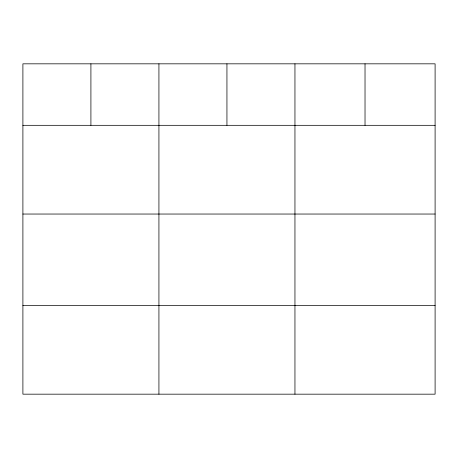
<?xml version="1.0" encoding="UTF-8"?>
<svg xmlns="http://www.w3.org/2000/svg" width="458" height="458" viewBox="0 0 458 458"><rect width="100%" height="100%" fill="white"/><g stroke="black" fill="none" stroke-linecap="round" stroke-linejoin="round"><path stroke-width="0.69" d="M435.1 214.041L435.1 63.828L22.9 63.828L22.9 394.172L435.1 394.172L435.1 214.041L22.9 214.041M22.9 125.32L435.1 125.32M22.9 305.452L435.1 305.452M365.026 63.828L365.026 125.32M294.952 63.828L294.952 394.172M226.939 63.828L226.939 125.32M158.926 63.828L158.926 394.172M90.913 63.828L90.913 125.32"/></g></svg>
